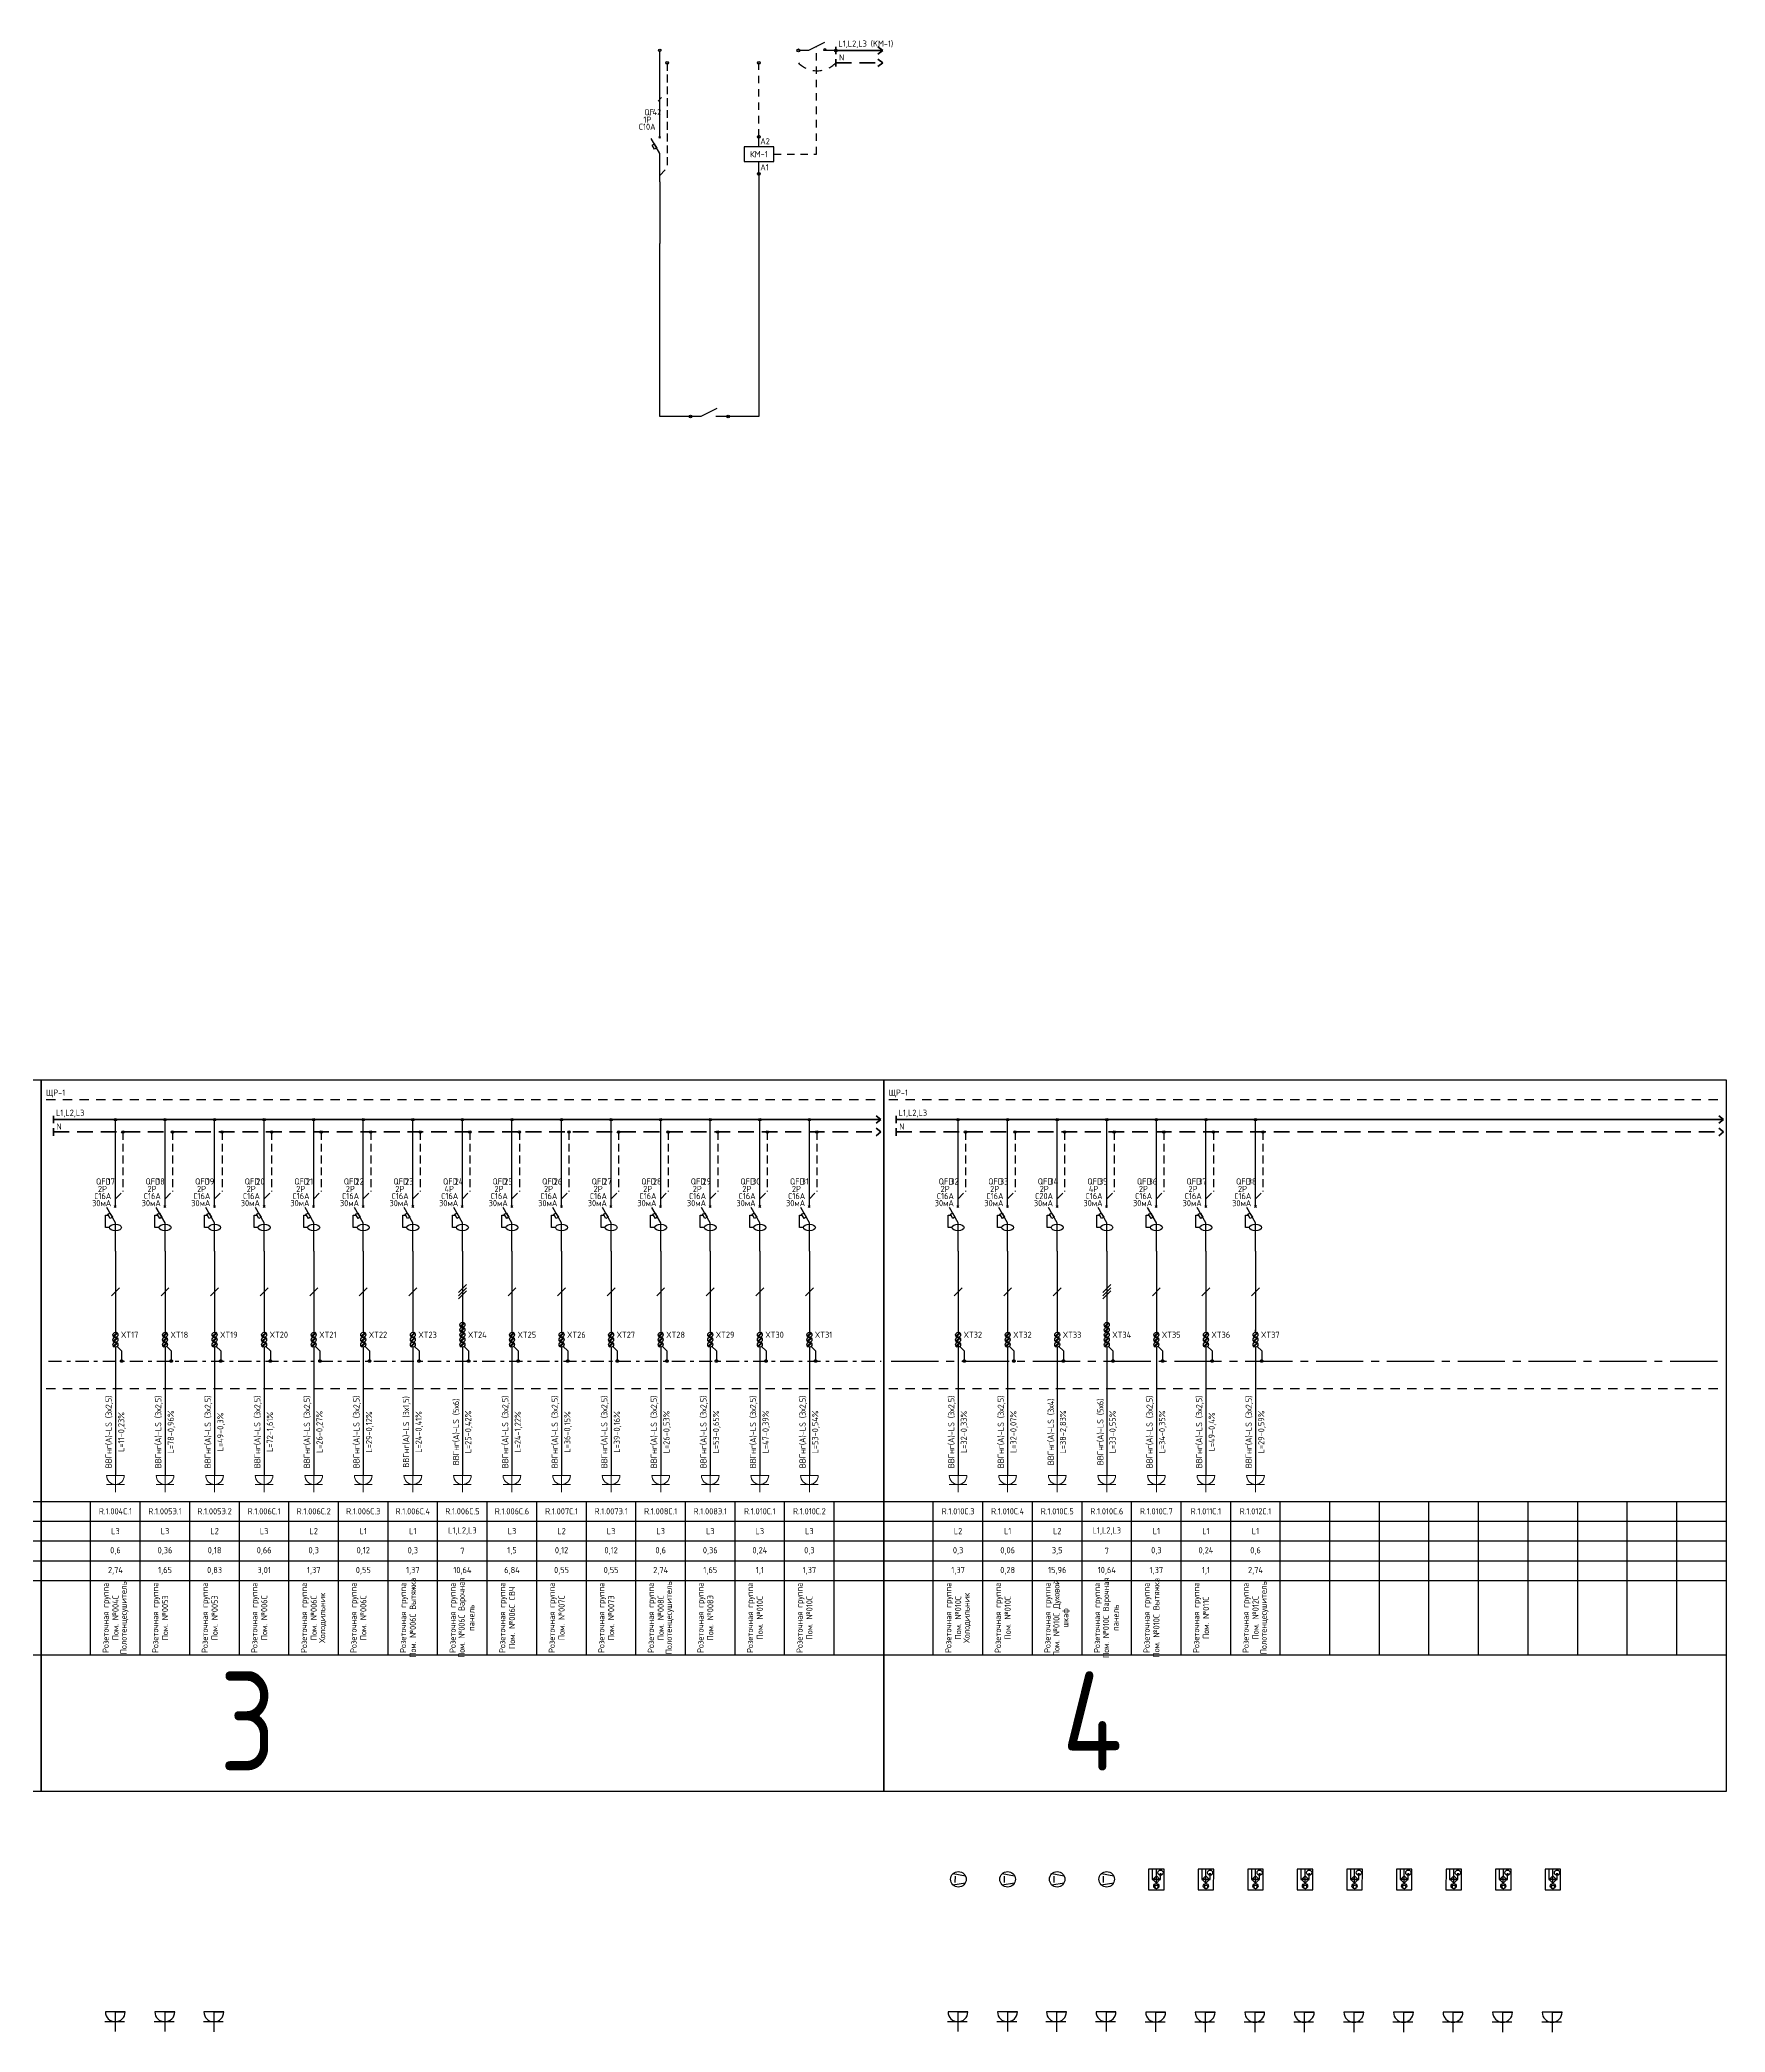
# Model space of a CAD drawing. Header units: millimetres. Extents: x -559267 to 5835, y 0 to 209897.
# Drawn here: x 734 to 1414, y 1194 to 1998 of the extents above; entities that cross this region are included whole.
import ezdxf
from ezdxf.enums import TextEntityAlignment as Align

# ---------------------------------------------------------------- set-up
doc = ezdxf.new("R2010")
doc.units = ezdxf.units.MM
doc.set_wipeout_variables(frame=1)
for name, pattern in [('CENTER2', [28.575, 19.05, -3.175, 3.175, -3.175]), ('HIDDEN2', [4.7625, 3.175, -1.5875]), ('JIS_02_0.7', [1.35, 0.75, -0.6]), ('Штрихштриховая', [10.936111, 5.291667, -2.116667, 1.411111, -2.116667])]:
    doc.linetypes.add(name, pattern=pattern)
for name, color, linetype in [('0_UNC_5 Доп. Оборудования', 1, 'Continuous'), ('0_Таблицы', 7, 'Continuous'), ('SX_BLOCKS', 7, 'Continuous'), ('SX_BOUND', 7, 'JIS_02_0.7'), ('SX_LINES', 7, 'Continuous'), ('SX_PE', 3, 'CENTER2'), ('SX_TABLE', 7, 'Continuous'), ('SX_TEXT', 7, 'Continuous'), ('Нумерация QF', 7, 'Continuous')]:
    doc.layers.add(name, color=color, linetype=linetype)
doc.layers.add('Таблицы', color=7, linetype='Continuous', lineweight=13)
doc.styles.add('SX_GOST', font='GOST2304A_0.ttf')
doc.styles.add('UNC_A', font='GOST2304A_0.ttf')
doc.styles.add('Unecom', font='GOST2304A_0.ttf', dxfattribs={"height": 2.5})

# ---------------------------------------------------------------- blocks, each defined once
blk = doc.blocks.new('*U217')
at = {"color": 0, "lineweight": 30}
for points in [[(2, 0), (-2, 0)], [(0, 0), (0, -4)], [(1.89, -2), (-2.11, -2)]]:
    blk.add_lwpolyline(points, dxfattribs=at)
at = {"color": 0, "lineweight": -2}
blk.add_lwpolyline([(0.11, 0), (2, 0)], dxfattribs=at)
at = {"color": 0, "lineweight": 30}
blk.add_arc((0, 0), 2, 180, 0, dxfattribs=at)
blk = doc.blocks.new('*U218')
at = {"color": 18, "true_color": 0x000000, "style": 'Unecom'}
blk.add_attdef('V.', (-0.77, 5.77), '', height=2.5, dxfattribs=at)
at = {"color": 0}
blk.add_wipeout([(0.02, 2.5), (0.57, 2.44), (1.01, 2.29), (1.41, 2.07), (1.82, 1.72), (2.05, 1.43), (2.19, 1.21), (2.33, 0.92), (2.45, 0.52), (2.5, 0.17), (2.5, -0.15), (2.47, -0.4), (2.4, -0.72), (2.28, -1.03), (2.16, -1.26), (1.96, -1.55), (1.73, -1.81), (1.46, -2.03), (1.21, -2.19), (0.82, -2.36), (0.58, -2.43), (0.28, -2.49), (-0.02, -2.5), (-0.24, -2.49), (-0.51, -2.45), (-0.85, -2.36), (-1.16, -2.22), (-1.37, -2.1), (-1.56, -1.95), (-1.77, -1.77), (-1.92, -1.6), (-2.08, -1.39), (-2.21, -1.17), (-2.31, -0.97), (-2.37, -0.79), (-2.42, -0.62), (-2.48, -0.31), (-2.5, 0.02), (-2.48, 0.31), (-2.41, 0.69), (-2.31, 0.95), (-2.26, 1.08), (-2.15, 1.28), (-2.03, 1.47), (-1.94, 1.58), (-1.84, 1.7), (-1.64, 1.89), (-1.46, 2.03), (-1.28, 2.15), (-1.04, 2.28), (-0.86, 2.35), (-0.66, 2.41), (-0.49, 2.45), (-0.24, 2.49)], dxfattribs=at)
for p, q in [((-1.72, 1.82), (2.25, 1.09)), ((-1.01, -0.99), (-0.99, 1.01)), ((-1.75, -1.79), (2.24, -1.12))]:
    blk.add_line(p, q, dxfattribs=at)
blk.add_circle((0, 0), 2.5, dxfattribs=at)
blk = doc.blocks.new('*U171')
at = {"color": 0}
blk.add_wipeout([(-2.49, 3.34), (2.51, 3.33), (2.49, -3.34), (-2.51, -3.33)], dxfattribs=at)
for p, q in [((1.18, 0), (-1.18, 0)), ((0, 0), (-0.48, 0.13)), ((0, 0), (-0.48, 0.13)), ((0, -1.33), (0.01, 3.33)), ((0, 0), (0.48, 0.13)), ((0, 0), (0.48, 0.13)), ((1.09, 1.76), (1.34, 1.33)), ((1.59, 1.76), (1.09, 1.76)), ((1.34, 3), (1.34, 3.33)), ((1.59, 1.76), (1.34, 1.33)), ((-0.61, -1.59), (-0.38, -2.91)), ((0, 0), (-0.48, -0.13)), ((0, 0), (-0.48, -0.13)), ((-0.34, -1.83), (0.33, -1.83)), ((-0.01, -3), (-0.01, -3.33)), ((0, 0), (0.48, -0.13)), ((0, 0), (0.48, -0.13)), ((0.6, -1.59), (0.36, -2.92))]:
    blk.add_line(p, q, dxfattribs=at)
for points in [[(-2.49, 3.34), (-2.51, -3.33), (2.49, -3.34), (2.51, 3.33)], [(-1.18, 0), (0, -1.18), (1.18, 0), (0, 1.18)]]:
    blk.add_lwpolyline(points, close=True, dxfattribs=at)
for points in [[(-1.32, 3.34), (-1.33, 0), (-1.18, 0)], [(1.18, 0), (1.33, 0), (1.34, 1.33)]]:
    blk.add_lwpolyline(points, dxfattribs=at)
for centre in [(1.34, 2.16), (-0.01, -2.17)]:
    blk.add_circle(centre, 0.833, dxfattribs=at)
at = {"color": 18, "true_color": 0x000000, "style": 'Unecom'}
blk.add_attdef('K.', (-0.73, 5.12), '', height=2.5, dxfattribs=at)
blk = doc.blocks.new('*U262')
at = {"lineweight": 40}
for p, q in [((18.89, 0), (16.89, 1.5)), ((18.89, 0), (16.89, -1.5)), ((18.89, -5), (16.89, -3.5)), ((18.89, -5), (16.89, -6.5))]:
    blk.add_line(p, q, dxfattribs=at)
at = {"linetype": 'ByBlock', "lineweight": 40}
for points in [[(0, 1.5), (0, -1.5)], [(0, 0), (18.89, 0)], [(0, -3.5), (0, -6.5)]]:
    blk.add_lwpolyline(points, dxfattribs=at)
at = {"color": 4, "linetype": 'HIDDEN2', "lineweight": 40, "ltscale": 2}
blk.add_lwpolyline([(0, -5), (18.89, -5)], dxfattribs=at)
at = {"insert": (1.24, -1.57), "char_height": 2.5, "attachment_point": 1, "style": 'UNC_A'}
blk.add_mtext_dynamic_manual_height_columns('N', width=3.8436, gutter_width=12.5, heights=[0], dxfattribs=at)
at = {"style": 'UNC_A'}
blk.add_attdef('ЛИНИЯ', (1, 1.5), '', height=2.5, dxfattribs=at)
blk = doc.blocks.new('*U122')
for p, q in [((0, -36.27), (0, -1.22)), ((0, -42.79), (-3.51, -36.72)), ((-0.35, -36.62), (0.35, -35.91)), ((0.35, -36.62), (-0.35, -35.91)), ((0, -54.31), (0, -42.79))]:
    blk.add_line(p, q)
at = {"color": 4, "linetype": 'HIDDEN2'}
for p in [(3, -6.22), (0, -51.65)]:
    blk.add_line(p, (3, -48.65), dxfattribs=at)
blk.add_lwpolyline([(-2.12, -41.12), (-3.12, -39.39), (-2.25, -38.89), (-1.25, -40.62)], close=True)
for centre in [(0, -1.22), (3, -6.22)]:
    blk.add_circle(centre, 0.5)
at = {"insert": (-6.21, -24.9), "char_height": 2.5, "attachment_point": 1, "style": 'Unecom'}
blk.add_mtext_dynamic_manual_height_columns('\\pxql;QF', width=5.7065, gutter_width=12.5, heights=[4.37], dxfattribs=at)
at = {"style": 'Unecom'}
for tag, p in [('P', (-3.4, -30.43)), ('A', (-1.7, -33.28))]:
    blk.add_attdef(tag, text='', height=2.5, dxfattribs=at).set_placement(p, align=Align.RIGHT)
blk.add_attdef('N', (-3.15, -27.4), '', height=2.5, dxfattribs=at)
blk = doc.blocks.new('км-3')
for p, q in [((10.57, 8.22), (4.14, 5)), ((4.14, 5), (0, 5)), ((15.14, 5), (10.14, 5))]:
    blk.add_line(p, q)
for centre in [(0, 5), (15.14, 5)]:
    blk.add_circle(centre, 0.575)
at = {"color": 4, "linetype": 'JIS_02_0.7', "ltscale": 5}
blk.add_arc((7.57, 7.35), 10.55, 224.1519, 315.8481, dxfattribs=at)
blk.add_arc((10.71, 5), 0.575, 0, 180)
blk = doc.blocks.new('Кмка')
for p, q in [((0, 11), (0, 15.04)), ((0, 0), (0, 5))]:
    blk.add_line(p, q)
blk.add_lwpolyline([(6, 11), (-6, 11), (-6, 5), (6, 5)], close=True)
for centre in [(0, 15.04), (0, 0)]:
    blk.add_circle(centre, 0.575)
at = {"style": 'Unecom'}
for s, p in [('А2', (0.57, 11.97)), ('А1', (0.57, 1.46))]:
    blk.add_text(s, height=2.5, dxfattribs=at).set_placement(p)
at = {"style": 'UNC_A'}
blk.add_attdef('КМ', text='', height=2.5, dxfattribs=at).set_placement((0, 8), align=Align.MIDDLE_CENTER)
blk = doc.blocks.new('*U103')
at = {"lineweight": 25}
blk.add_line((-0.7, -0.71), (0.7, 0.71), dxfattribs=at)
blk = doc.blocks.new('SX_TCOL')
for p, q in [((-10, 62), (10, 62)), ((10, 0), (10, 62)), ((-10, 54), (10, 54)), ((-10, 46), (10, 46)), ((-10, 38), (10, 38)), ((-10, 30), (10, 30)), ((-10, 0), (10, 0))]:
    blk.add_line(p, q)
at = {"style": 'SX_GOST'}
for tag, p in [('CAB1', (-2.6, 90)), ('CAB2', (2.6, 90)), ('NAME1', (-3.6, 15)), ('NAME2', (0, 15)), ('NAME3', (3.6, 15))]:
    blk.add_attdef(tag, text='', height=2.5, rotation=90, dxfattribs=at).set_placement(p, align=Align.MIDDLE)
for tag, p in [('LINE', (0, 58)), ('PH', (0, 50)), ('POW', (0, 42)), ('CUR', (0, 34))]:
    blk.add_attdef(tag, text='', height=2.5, dxfattribs=at).set_placement(p, align=Align.MIDDLE)
blk = doc.blocks.new('*U418')
at = {"lineweight": 40}
for p, q in [((333.89, 0), (331.89, 1.5)), ((333.89, 0), (331.89, -1.5)), ((333.89, -5), (331.89, -3.5)), ((333.89, -5), (331.89, -6.5))]:
    blk.add_line(p, q, dxfattribs=at)
at = {"linetype": 'ByBlock', "lineweight": 40}
for points in [[(0, 1.5), (0, -1.5)], [(0, 0), (333.89, 0)], [(0, -3.5), (0, -6.5)]]:
    blk.add_lwpolyline(points, dxfattribs=at)
at = {"color": 4, "linetype": 'HIDDEN2', "lineweight": 40, "ltscale": 2}
blk.add_lwpolyline([(0, -5), (333.89, -5)], dxfattribs=at)
at = {"insert": (1.24, -1.57), "char_height": 2.5, "attachment_point": 1, "style": 'UNC_A'}
blk.add_mtext_dynamic_manual_height_columns('N', width=3.8436, gutter_width=12.5, heights=[0], dxfattribs=at)
at = {"style": 'UNC_A'}
blk.add_attdef('ЛИНИЯ', (1, 1.5), '', height=2.5, dxfattribs=at)
blk = doc.blocks.new('*U429')
for p, q in [((0, -36.27), (0, -1.19)), ((-4.05, -44.73), (-4.05, -39.76)), ((-4.05, -39.76), (-2.91, -39.76)), ((0, -42.79), (-3.51, -36.72)), ((-0.35, -36.62), (0.35, -35.91)), ((0.35, -36.62), (-0.35, -35.91)), ((-2.42, -44.73), (-4.05, -44.73)), ((0, -54.31), (0, -42.79))]:
    blk.add_line(p, q)
at = {"color": 4, "linetype": 'HIDDEN2'}
for p in [(3, -6.19), (0, -33.16)]:
    blk.add_line(p, (3, -30.16), dxfattribs=at)
blk.add_lwpolyline([(-2.12, -41.12), (-3.12, -39.39), (-2.25, -38.89), (-1.25, -40.62)], close=True)
for centre in [(0, -1.19), (3, -6.19)]:
    blk.add_circle(centre, 0.5)
blk.add_ellipse((0, -44.73), major_axis=(-2.42, 0), ratio=0.530622)
at = {"insert": (-7.85, -24.9), "char_height": 2.5, "attachment_point": 1, "style": 'Unecom'}
blk.add_mtext_dynamic_manual_height_columns('\\pxql;QFD', width=5.7065, gutter_width=12.5, heights=[4.37], dxfattribs=at)
at = {"style": 'Unecom'}
for tag, p in [('P', (-3.4, -30.43)), ('A', (-1.7, -33.28)), ('МА', (-1.71, -36.14))]:
    blk.add_attdef(tag, text='', height=2.5, dxfattribs=at).set_placement(p, align=Align.RIGHT)
blk.add_attdef('N', (-3.15, -27.4), '', height=2.5, dxfattribs=at)
blk = doc.blocks.new('XT')
at = {"color": 32, "true_color": 0xcd6928}
for p, q in [((0.75, 0), (-1, -1.75)), ((1, -0.25), (-0.75, -2))]:
    blk.add_line(p, q, dxfattribs=at)
at = {"color": 5}
for p, q in [((0.75, -2), (-1, -3.75)), ((1, -2.25), (-0.75, -4))]:
    blk.add_line(p, q, dxfattribs=at)
at = {"color": 32, "true_color": 0xcd6928}
blk.add_circle((0, -1), 1, dxfattribs=at)
at = {"color": 5}
blk.add_circle((0, -3), 1, dxfattribs=at)
at = {"style": 'UNC_A'}
blk.add_attdef('1', (1.75, 0.11), '', height=2.5, dxfattribs=at)
blk = doc.blocks.new('SX_XTPE')
at = {"color": 3}
for p, q in [((0.753, 1.003), (-1.003, -0.753)), ((1.003, 0.753), (-0.753, -1.003))]:
    blk.add_line(p, q, dxfattribs=at)
blk.add_circle((0, 0), 1, dxfattribs=at)
blk = doc.blocks.new('Розетка1')
at = {"layer": 'Таблицы', "color": 1}
for p, q in [((-84, 84), (84, 84)), ((-84, 0), (84, 0)), ((0, 0), (0, 158))]:
    blk.add_line(p, q, dxfattribs=at)
blk.add_arc((0, 0), 83.5, 0, 180, dxfattribs=at)
blk.add_arc((0, 0), 83.5, 0, 180, dxfattribs=at)
blk = doc.blocks.new('SX_XT3')
at = {"color": 32, "true_color": 0xcd6928}
for p, q in [((0.7533, 4.0033), (-1.0033, 2.2467)), ((0.7533, 2.0033), (-1.0033, 0.2467)), ((1.0033, 3.7533), (-0.7533, 1.9967)), ((1.0033, 1.7533), (-0.7533, -0.0033))]:
    blk.add_line(p, q, dxfattribs=at)
for centre in [(0, 3), (0, 1)]:
    blk.add_circle(centre, 1, dxfattribs=at)

msp = doc.modelspace()

# ---------------------------------------------------------------- linework, layer by layer
for p, q in [((1001.2, 1845.77), (997.06, 1845.77)), ((1007.63, 1848.99), (1001.2, 1845.77)), ((1012.2, 1845.77), (1007.2, 1845.77))]:
    msp.add_line(p, q)
at = {"color": 3, "linetype": 'Штрихштриховая'}
msp.add_line((738, 1464.59), (1074, 1464.59), dxfattribs=at)
at = {"linetype": 'JIS_02_0.7', "ltscale": 4}
msp.add_lwpolyline([(1030.63, 1951.63), (1047.92, 1951.63), (1047.92, 1995.1)], dxfattribs=at)
at = {"color": 4, "linetype": 'JIS_02_0.7', "ltscale": 4}
msp.add_lwpolyline([(1024.63, 1958.66), (1024.63, 1988.49)], dxfattribs=at)
for points in [[(984.63, 1940.4), (984.63, 1915.51)], [(1024.63, 1943.63), (1024.63, 1915.51)], [(984.63, 1845.77), (984.63, 1915.51)], [(1024.63, 1915.51), (1024.63, 1845.77), (1012.2, 1845.77)], [(997.06, 1845.77), (984.63, 1845.77)]]:
    msp.add_lwpolyline(points)
at = {"color": 6}
for points in [[(735, 1577.99), (395, 1577.99), (395, 1290.99), (735, 1290.99), (735, 1577.99)], [(1075, 1577.99), (735, 1577.99), (735, 1290.99), (1075, 1290.99), (1075, 1577.99)], [(1415, 1577.99), (1075, 1577.99), (1075, 1290.99), (1415, 1290.99), (1415, 1577.99)]]:
    msp.add_lwpolyline(points, dxfattribs=at)
at = {"color": 0, "linetype": 'ByBlock', "lineweight": -3}
msp.add_circle((1024.63, 1988.5), 0.575, dxfattribs=at)
for centre in [(997.06, 1845.77), (1012.2, 1845.77)]:
    msp.add_circle(centre, 0.575)
at = {"layer": 'SX_BOUND', "ltscale": 5}
for p, q in [((737, 1570.16), (1073, 1570.16)), ((1077, 1570.16), (1413, 1570.16)), ((737, 1453.49), (1073, 1453.49)), ((1077, 1453.49), (1413, 1453.49))]:
    msp.add_line(p, q, dxfattribs=at)
at = {"layer": 'SX_LINES'}
for p, q in [((765, 1508.95), (765, 1476.21)), ((785, 1508.95), (785, 1476.21)), ((805, 1508.95), (805, 1476.21)), ((825, 1508.95), (825, 1476.21)), ((845, 1508.95), (845, 1476.21)), ((865, 1508.95), (865, 1476.21)), ((885, 1508.95), (885, 1476.21)), ((905, 1508.95), (905, 1476.21)), ((925, 1508.95), (925, 1476.21)), ((945, 1508.95), (945, 1476.21)), ((965, 1508.95), (965, 1476.21)), ((985, 1508.95), (985, 1476.21)), ((1005, 1508.95), (1005, 1476.21)), ((1025, 1508.95), (1025, 1476.21)), ((1045, 1508.95), (1045, 1476.21)), ((1105, 1508.95), (1105, 1476.21)), ((1125, 1508.95), (1125, 1476.21)), ((1145, 1508.95), (1145, 1476.21)), ((1165, 1508.95), (1165, 1476.21)), ((1185, 1508.95), (1185, 1476.21)), ((1205, 1508.95), (1205, 1476.21)), ((1225, 1508.95), (1225, 1476.21)), ((903.4, 1492.28), (906.6, 1495.48)), ((1163.4, 1492.28), (1166.6, 1495.48)), ((763.4, 1490.98), (766.6, 1494.18)), ((783.4, 1490.98), (786.6, 1494.18)), ((803.4, 1490.98), (806.6, 1494.18)), ((823.4, 1490.98), (826.6, 1494.18)), ((843.4, 1490.98), (846.6, 1494.18)), ((863.4, 1490.98), (866.6, 1494.18)), ((883.4, 1490.98), (886.6, 1494.18)), ((903.4, 1490.98), (906.6, 1494.18)), ((903.4, 1489.68), (906.6, 1492.88)), ((923.4, 1490.98), (926.6, 1494.18)), ((943.4, 1490.98), (946.6, 1494.18)), ((963.4, 1490.98), (966.6, 1494.18)), ((983.4, 1490.98), (986.6, 1494.18)), ((1003.4, 1490.98), (1006.6, 1494.18)), ((1023.4, 1490.98), (1026.6, 1494.18)), ((1043.4, 1490.98), (1046.6, 1494.18)), ((1103.4, 1490.98), (1106.6, 1494.18)), ((1123.4, 1490.98), (1126.6, 1494.18)), ((1143.4, 1490.98), (1146.6, 1494.18)), ((1163.4, 1490.98), (1166.6, 1494.18)), ((1163.4, 1489.68), (1166.6, 1492.88)), ((1183.4, 1490.98), (1186.6, 1494.18)), ((1203.4, 1490.98), (1206.6, 1494.18)), ((1223.4, 1490.98), (1226.6, 1494.18)), ((1105, 1472.21), (1105, 1418.4)), ((1225, 1476.21), (1225, 1477.21)), ((765, 1470.21), (765, 1418.4)), ((785, 1470.21), (785, 1418.4)), ((805, 1470.21), (805, 1418.4)), ((825, 1470.21), (825, 1418.4)), ((845, 1470.21), (845, 1418.4)), ((865, 1470.21), (865, 1418.4)), ((885, 1470.21), (885, 1418.4)), ((905, 1470.21), (905, 1418.4)), ((925, 1470.21), (925, 1418.4)), ((945, 1470.21), (945, 1418.4)), ((965, 1470.21), (965, 1418.4)), ((985, 1470.21), (985, 1418.4)), ((1005, 1470.21), (1005, 1418.4)), ((1025, 1470.21), (1025, 1418.4)), ((1045, 1470.21), (1045, 1418.4)), ((1125, 1470.21), (1125, 1418.4)), ((1145, 1470.21), (1145, 1418.4)), ((1165, 1470.21), (1165, 1418.4)), ((1185, 1470.21), (1185, 1418.4)), ((1205, 1470.21), (1205, 1418.4)), ((1225, 1470.21), (1225, 1418.4))]:
    msp.add_line(p, q, dxfattribs=at)
at = {"layer": 'SX_PE'}
for p, q in [((765.7, 1470.51), (767.5, 1468.71)), ((767.5, 1468.71), (767.5, 1464.59)), ((785.7, 1470.51), (787.5, 1468.71)), ((787.5, 1468.71), (787.5, 1464.59)), ((805.7, 1470.51), (807.5, 1468.71)), ((807.5, 1468.71), (807.5, 1464.59)), ((825.7, 1470.51), (827.5, 1468.71)), ((827.5, 1468.71), (827.5, 1464.59)), ((845.7, 1470.51), (847.5, 1468.71)), ((847.5, 1468.71), (847.5, 1464.59)), ((865.7, 1470.51), (867.5, 1468.71)), ((867.5, 1468.71), (867.5, 1464.59)), ((885.7, 1470.51), (887.5, 1468.71)), ((887.5, 1468.71), (887.5, 1464.59)), ((905.7, 1470.51), (907.5, 1468.71)), ((907.5, 1468.71), (907.5, 1464.59)), ((925.7, 1470.51), (927.5, 1468.71)), ((927.5, 1468.71), (927.5, 1464.59)), ((945.7, 1470.51), (947.5, 1468.71)), ((947.5, 1468.71), (947.5, 1464.59)), ((965.7, 1470.51), (967.5, 1468.71)), ((967.5, 1468.71), (967.5, 1464.59)), ((985.7, 1470.51), (987.5, 1468.71)), ((987.5, 1468.71), (987.5, 1464.59)), ((1005.7, 1470.51), (1007.5, 1468.71)), ((1007.5, 1468.71), (1007.5, 1464.59)), ((1025.7, 1470.51), (1027.5, 1468.71)), ((1027.5, 1468.71), (1027.5, 1464.59)), ((1045.7, 1470.51), (1047.5, 1468.71)), ((1047.5, 1468.71), (1047.5, 1464.59)), ((1078, 1464.59), (1414, 1464.59)), ((1105.7, 1470.51), (1107.5, 1468.71)), ((1107.5, 1468.71), (1107.5, 1464.59)), ((1125.7, 1470.51), (1127.5, 1468.71)), ((1127.5, 1468.71), (1127.5, 1464.59)), ((1145.7, 1470.51), (1147.5, 1468.71)), ((1147.5, 1468.71), (1147.5, 1464.59)), ((1165.7, 1470.51), (1167.5, 1468.71)), ((1167.5, 1468.71), (1167.5, 1464.59)), ((1185.7, 1470.51), (1187.5, 1468.71)), ((1187.5, 1468.71), (1187.5, 1464.59)), ((1205.7, 1470.51), (1207.5, 1468.71)), ((1207.5, 1468.71), (1207.5, 1464.59)), ((1225.7, 1470.51), (1227.5, 1468.71)), ((1227.5, 1468.71), (1227.5, 1464.59))]:
    msp.add_line(p, q, dxfattribs=at)
for centre in [(767.5, 1464.59), (787.5, 1464.59), (807.5, 1464.59), (827.5, 1464.59), (847.5, 1464.59), (867.5, 1464.59), (887.5, 1464.59), (907.5, 1464.59), (927.5, 1464.59), (947.5, 1464.59), (967.5, 1464.59), (987.5, 1464.59), (1007.5, 1464.59), (1027.5, 1464.59), (1047.5, 1464.59), (1107.5, 1464.59), (1127.5, 1464.59), (1147.5, 1464.59), (1167.5, 1464.59), (1187.5, 1464.59), (1207.5, 1464.59), (1227.5, 1464.59)]:
    msp.add_circle(centre, 0.5, dxfattribs=at)

# ---------------------------------------------------------------- block references
at = {"color": 1}
ref = msp.add_blockref('*U122', (984.63, 1994.71), dxfattribs=at)
ref.add_attrib('P', '1P', dxfattribs={"height": 2.5, "style": 'Unecom'}).set_placement((981.24, 1964.28), align=Align.RIGHT)
ref.add_attrib('A', 'С10А', dxfattribs={"height": 2.5, "style": 'Unecom'}).set_placement((982.93, 1961.43), align=Align.RIGHT)
for name, p in [('км-3', (1040.56, 1988.49)), ('*U103', (984.63, 1973.77))]:
    msp.add_blockref(name, p)
for name, p, values in [('*U262', (1055.7, 1993.49), {'ЛИНИЯ': 'L1,L2,L3 (KM-1)'}), ('Кмка', (1024.63, 1943.63), {'КМ': 'КМ-1'})]:
    msp.add_blockref(name, p).add_auto_attribs(values)
at = {"layer": '0_UNC_5 Доп. Оборудования', "color": 4, "xscale": 1.252060273136781, "yscale": 1.252060273136781, "zscale": 1.252060273136781}
for name, p in [('*U218', (1105.13, 1255.48)), ('*U218', (1124.97, 1255.48)), ('*U218', (1144.97, 1255.48)), ('*U218', (1164.97, 1255.48)), ('*U171', (1184.99, 1255.44)), ('*U171', (1204.99, 1255.44)), ('*U171', (1224.99, 1255.44)), ('*U171', (1244.99, 1255.44)), ('*U171', (1264.99, 1255.44)), ('*U171', (1284.99, 1255.44)), ('*U171', (1304.99, 1255.44)), ('*U171', (1324.99, 1255.44)), ('*U171', (1344.99, 1255.44))]:
    msp.add_blockref(name, p, dxfattribs=at)
at = {"layer": '0_Таблицы', "color": 1, "xscale": 2, "yscale": 2, "zscale": 2}
for p in [(764.93, 1201.99), (784.91, 1201.99), (804.69, 1201.94), (1104.93, 1201.99), (1124.91, 1201.99), (1144.69, 1201.94), (1164.69, 1201.99), (1184.71, 1201.86), (1204.69, 1201.79), (1224.69, 1201.79), (1244.69, 1201.79), (1264.69, 1201.79), (1284.69, 1201.79), (1304.69, 1201.79), (1324.69, 1201.79), (1344.69, 1201.79)]:
    msp.add_blockref('*U217', p, dxfattribs=at)
at = {"layer": 'SX_BLOCKS'}
for p, values in [((765, 1563.23), {'N': '17', 'P': '2P', 'A': 'С16А', 'МА': '30мА'}), ((785, 1563.23), {'N': '18', 'P': '2P', 'A': 'С16А', 'МА': '30мА'}), ((805, 1563.23), {'N': '19', 'P': '2P', 'A': 'С16А', 'МА': '30мА'}), ((825, 1563.23), {'N': '20', 'P': '2P', 'A': 'С16А', 'МА': '30мА'}), ((845, 1563.23), {'N': '21', 'P': '2P', 'A': 'С16А', 'МА': '30мА'}), ((865, 1563.23), {'N': '22', 'P': '2P', 'A': 'С16А', 'МА': '30мА'}), ((885, 1563.23), {'N': '23', 'P': '2P', 'A': 'С16А', 'МА': '30мА'}), ((905, 1563.23), {'N': '24', 'P': '4P', 'A': 'С16А', 'МА': '30мА'}), ((925, 1563.23), {'N': '25', 'P': '2P', 'A': 'С16А', 'МА': '30мА'}), ((945, 1563.23), {'N': '26', 'P': '2P', 'A': 'С16А', 'МА': '30мА'}), ((965, 1563.23), {'N': '27', 'P': '2P', 'A': 'С16А', 'МА': '30мА'}), ((985, 1563.23), {'N': '28', 'P': '2P', 'A': 'С16А', 'МА': '30мА'}), ((1005, 1563.23), {'N': '29', 'P': '2P', 'A': 'С16А', 'МА': '30мА'}), ((1025, 1563.23), {'N': '30', 'P': '2P', 'A': 'С16А', 'МА': '30мА'}), ((1045, 1563.23), {'N': '31', 'P': '2P', 'A': 'С16А', 'МА': '30мА'}), ((1105, 1563.23), {'N': '32', 'P': '2P', 'A': 'С16А', 'МА': '30мА'}), ((1125, 1563.23), {'N': '33', 'P': '2P', 'A': 'С16А', 'МА': '30мА'}), ((1145, 1563.23), {'N': '34', 'P': '2P', 'A': 'С20А', 'МА': '30мА'}), ((1165, 1563.23), {'N': '35', 'P': '4P', 'A': 'С16А', 'МА': '30мА'}), ((1185, 1563.23), {'N': '36', 'P': '2P', 'A': 'С16А', 'МА': '30мА'}), ((1205, 1563.23), {'N': '37', 'P': '2P', 'A': 'С16А', 'МА': '30мА'}), ((1225, 1563.23), {'N': '38', 'P': '2P', 'A': 'С16А', 'МА': '30мА'})]:
    msp.add_blockref('*U429', p, dxfattribs=at).add_auto_attribs(values)
for name, p in [('SX_XT3', (905, 1476.21)), ('SX_XT3', (1165, 1476.21)), ('SX_XTPE', (765, 1471.21)), ('SX_XTPE', (785, 1471.21)), ('SX_XTPE', (805, 1471.21)), ('SX_XTPE', (825, 1471.21)), ('SX_XTPE', (845, 1471.21)), ('SX_XTPE', (865, 1471.21)), ('SX_XTPE', (885, 1471.21)), ('SX_XTPE', (905, 1471.21)), ('SX_XTPE', (925, 1471.21)), ('SX_XTPE', (945, 1471.21)), ('SX_XTPE', (965, 1471.21)), ('SX_XTPE', (985, 1471.21)), ('SX_XTPE', (1005, 1471.21)), ('SX_XTPE', (1025, 1471.21)), ('SX_XTPE', (1045, 1471.21)), ('SX_XTPE', (1105, 1471.21)), ('SX_XTPE', (1125, 1471.21)), ('SX_XTPE', (1145, 1471.21)), ('SX_XTPE', (1165, 1471.21)), ('SX_XTPE', (1185, 1471.21)), ('SX_XTPE', (1205, 1471.21)), ('SX_XTPE', (1225, 1471.21))]:
    msp.add_blockref(name, p, dxfattribs=at)
ref = msp.add_blockref('XT', (765, 1476.21), dxfattribs=at)
ref.add_attrib('1', 'XT17', (767.2, 1473.96), dxfattribs={"layer": '0', "height": 2.5, "style": 'UNC_A'})
ref = msp.add_blockref('XT', (785, 1476.21), dxfattribs=at)
ref.add_attrib('1', 'XT18', (787.2, 1473.96), dxfattribs={"layer": '0', "height": 2.5, "style": 'UNC_A'})
ref = msp.add_blockref('XT', (805, 1476.21), dxfattribs=at)
ref.add_attrib('1', 'XT19', (807.2, 1473.96), dxfattribs={"layer": '0', "height": 2.5, "style": 'UNC_A'})
ref = msp.add_blockref('XT', (825, 1476.21), dxfattribs=at)
ref.add_attrib('1', 'XT20', (827.2, 1473.96), dxfattribs={"layer": '0', "height": 2.5, "style": 'UNC_A'})
ref = msp.add_blockref('XT', (845, 1476.21), dxfattribs=at)
ref.add_attrib('1', 'XT21', (847.2, 1473.96), dxfattribs={"layer": '0', "height": 2.5, "style": 'UNC_A'})
ref = msp.add_blockref('XT', (865, 1476.21), dxfattribs=at)
ref.add_attrib('1', 'XT22', (867.2, 1473.96), dxfattribs={"layer": '0', "height": 2.5, "style": 'UNC_A'})
ref = msp.add_blockref('XT', (885, 1476.21), dxfattribs=at)
ref.add_attrib('1', 'XT23', (887.2, 1473.96), dxfattribs={"layer": '0', "height": 2.5, "style": 'UNC_A'})
ref = msp.add_blockref('XT', (905, 1476.21), dxfattribs=at)
ref.add_attrib('1', 'XT24', (907.2, 1473.96), dxfattribs={"layer": '0', "height": 2.5, "style": 'UNC_A'})
ref = msp.add_blockref('XT', (925, 1476.21), dxfattribs=at)
ref.add_attrib('1', 'XT25', (927.2, 1473.96), dxfattribs={"layer": '0', "height": 2.5, "style": 'UNC_A'})
ref = msp.add_blockref('XT', (945, 1476.21), dxfattribs=at)
ref.add_attrib('1', 'XT26', (947.2, 1473.96), dxfattribs={"layer": '0', "height": 2.5, "style": 'UNC_A'})
ref = msp.add_blockref('XT', (965, 1476.21), dxfattribs=at)
ref.add_attrib('1', 'XT27', (967.2, 1473.96), dxfattribs={"layer": '0', "height": 2.5, "style": 'UNC_A'})
ref = msp.add_blockref('XT', (985, 1476.21), dxfattribs=at)
ref.add_attrib('1', 'XT28', (987.2, 1473.96), dxfattribs={"layer": '0', "height": 2.5, "style": 'UNC_A'})
ref = msp.add_blockref('XT', (1005, 1476.21), dxfattribs=at)
ref.add_attrib('1', 'XT29', (1007.2, 1473.96), dxfattribs={"layer": '0', "height": 2.5, "style": 'UNC_A'})
ref = msp.add_blockref('XT', (1025, 1476.21), dxfattribs=at)
ref.add_attrib('1', 'XT30', (1027.2, 1473.96), dxfattribs={"layer": '0', "height": 2.5, "style": 'UNC_A'})
ref = msp.add_blockref('XT', (1045, 1476.21), dxfattribs=at)
ref.add_attrib('1', 'XT31', (1047.2, 1473.96), dxfattribs={"layer": '0', "height": 2.5, "style": 'UNC_A'})
ref = msp.add_blockref('XT', (1105, 1476.21), dxfattribs=at)
ref.add_attrib('1', 'XT32', (1107.2, 1473.96), dxfattribs={"layer": '0', "height": 2.5, "style": 'UNC_A'})
ref = msp.add_blockref('XT', (1125, 1476.21), dxfattribs=at)
ref.add_attrib('1', 'XT32', (1127.2, 1473.96), dxfattribs={"layer": '0', "height": 2.5, "style": 'UNC_A'})
ref = msp.add_blockref('XT', (1145, 1476.21), dxfattribs=at)
ref.add_attrib('1', 'XT33', (1147.2, 1473.96), dxfattribs={"layer": '0', "height": 2.5, "style": 'UNC_A'})
ref = msp.add_blockref('XT', (1165, 1476.21), dxfattribs=at)
ref.add_attrib('1', 'XT34', (1167.2, 1473.96), dxfattribs={"layer": '0', "height": 2.5, "style": 'UNC_A'})
ref = msp.add_blockref('XT', (1185, 1476.21), dxfattribs=at)
ref.add_attrib('1', 'XT35', (1187.2, 1473.96), dxfattribs={"layer": '0', "height": 2.5, "style": 'UNC_A'})
ref = msp.add_blockref('XT', (1205, 1476.21), dxfattribs=at)
ref.add_attrib('1', 'XT36', (1207.2, 1473.96), dxfattribs={"layer": '0', "height": 2.5, "style": 'UNC_A'})
ref = msp.add_blockref('XT', (1225, 1476.21), dxfattribs=at)
ref.add_attrib('1', 'XT37', (1227.2, 1473.96), dxfattribs={"layer": '0', "height": 2.5, "style": 'UNC_A'})
at = {"layer": 'SX_BLOCKS', "xscale": 0.042788, "yscale": 0.042788, "zscale": 0.042788, "rotation": 180}
for p in [(765, 1418.4), (785, 1418.4), (805, 1418.4), (825, 1418.4), (845, 1418.4), (865, 1418.4), (885, 1418.4), (905, 1418.4), (925, 1418.4), (945, 1418.4), (965, 1418.4), (985, 1418.4), (1005, 1418.4), (1025, 1418.4), (1045, 1418.4), (1105, 1418.4), (1125, 1418.4), (1145, 1418.4), (1165, 1418.4), (1185, 1418.4), (1205, 1418.4), (1225, 1418.4)]:
    msp.add_blockref('Розетка1', p, dxfattribs=at)
at = {"layer": 'SX_LINES'}
for p in [(740, 1562.04), (1080, 1562.04)]:
    msp.add_blockref('*U418', p, dxfattribs=at).add_auto_attribs({'ЛИНИЯ': 'L1,L2,L3'})
at = {"layer": 'SX_TABLE'}
for p, values in [((765, 1345.99), {'NAME1': 'Розеточная группа', 'NAME2': 'Пом. №004С', 'NAME3': 'Полотенцесушитель', 'CUR': '2,74', 'POW': '0,6', 'PH': 'L3', 'LINE': 'R.1.004С.1', 'CAB1': 'ВВГнг(А)-LS (3х2,5)', 'CAB2': 'L=11-0,23%'}), ((785, 1345.99), {'NAME1': 'Розеточная группа', 'NAME2': 'Пом. №005Э', 'CUR': '1,65', 'POW': '0,36', 'PH': 'L3', 'LINE': 'R.1.005Э.1', 'CAB1': 'ВВГнг(А)-LS (3х2,5)', 'CAB2': 'L=78-0,96%'}), ((805, 1345.99), {'NAME1': 'Розеточная группа', 'NAME2': 'Пом. №005Э', 'CUR': '0,83', 'POW': '0,18', 'PH': 'L2', 'LINE': 'R.1.005Э.2', 'CAB1': 'ВВГнг(А)-LS (3х2,5)', 'CAB2': 'L=49-0,3%'}), ((825, 1345.99), {'NAME1': 'Розеточная группа', 'NAME2': 'Пом. №006С', 'CUR': '3,01', 'POW': '0,66', 'PH': 'L3', 'LINE': 'R.1.006С.1', 'CAB1': 'ВВГнг(А)-LS (3х2,5)', 'CAB2': 'L=72-1,61%'}), ((845, 1345.99), {'NAME1': 'Розеточная группа', 'NAME2': 'Пом. №006С', 'NAME3': 'Холодильник', 'CUR': '1,37', 'POW': '0,3', 'PH': 'L2', 'LINE': 'R.1.006С.2', 'CAB1': 'ВВГнг(А)-LS (3х2,5)', 'CAB2': 'L=26-0,27%'}), ((865, 1345.99), {'NAME1': 'Розеточная группа', 'NAME2': 'Пом. №006С', 'CUR': '0,55', 'POW': '0,12', 'PH': 'L1', 'LINE': 'R.1.006С.3', 'CAB1': 'ВВГнг(А)-LS (3х2,5)', 'CAB2': 'L=29-0,12%'}), ((925, 1345.99), {'NAME1': 'Розеточная группа', 'NAME2': 'Пом. №006С СВЧ', 'CUR': '6,84', 'POW': '1,5', 'PH': 'L3', 'LINE': 'R.1.006С.6', 'CAB1': 'ВВГнг(А)-LS (3х2,5)', 'CAB2': 'L=24-1,22%'}), ((945, 1345.99), {'NAME1': 'Розеточная группа', 'NAME2': 'Пом. №007С', 'CUR': '0,55', 'POW': '0,12', 'PH': 'L2', 'LINE': 'R.1.007С.1', 'CAB1': 'ВВГнг(А)-LS (3х2,5)', 'CAB2': 'L=36-0,15%'}), ((965, 1345.99), {'NAME1': 'Розеточная группа', 'NAME2': 'Пом. №007Э', 'CUR': '0,55', 'POW': '0,12', 'PH': 'L3', 'LINE': 'R.1.007Э.1', 'CAB1': 'ВВГнг(А)-LS (3х2,5)', 'CAB2': 'L=39-0,16%'}), ((985, 1345.99), {'NAME1': 'Розеточная группа', 'NAME2': 'Пом. №008С', 'NAME3': 'Полотенцесушитель', 'CUR': '2,74', 'POW': '0,6', 'PH': 'L3', 'LINE': 'R.1.008С.1', 'CAB1': 'ВВГнг(А)-LS (3х2,5)', 'CAB2': 'L=26-0,53%'}), ((1005, 1345.99), {'NAME1': 'Розеточная группа', 'NAME2': 'Пом. №008Э', 'CUR': '1,65', 'POW': '0,36', 'PH': 'L3', 'LINE': 'R.1.008Э.1', 'CAB1': 'ВВГнг(А)-LS (3х2,5)', 'CAB2': 'L=53-0,65%'}), ((1025, 1345.99), {'NAME1': 'Розеточная группа', 'NAME2': 'Пом. №010С', 'CUR': '1,1', 'POW': '0,24', 'PH': 'L3', 'LINE': 'R.1.010С.1', 'CAB1': 'ВВГнг(А)-LS (3х2,5)', 'CAB2': 'L=47-0,39%'}), ((1045, 1345.99), {'NAME1': 'Розеточная группа', 'NAME2': 'Пом. №010С', 'CUR': '1,37', 'POW': '0,3', 'PH': 'L3', 'LINE': 'R.1.010С.2', 'CAB1': 'ВВГнг(А)-LS (3х2,5)', 'CAB2': 'L=53-0,54%'}), ((1105, 1345.99), {'NAME1': 'Розеточная группа', 'NAME2': 'Пом. №010С', 'NAME3': 'Холодильник', 'CUR': '1,37', 'POW': '0,3', 'PH': 'L2', 'LINE': 'R.1.010С.3', 'CAB1': 'ВВГнг(А)-LS (3х2,5)', 'CAB2': 'L=32-0,33%'}), ((1125, 1345.99), {'NAME1': 'Розеточная группа', 'NAME2': 'Пом. №010С', 'CUR': '0,28', 'POW': '0,06', 'PH': 'L1', 'LINE': 'R.1.010С.4', 'CAB1': 'ВВГнг(А)-LS (3х2,5)', 'CAB2': 'L=32-0,07%'}), ((1185, 1345.99), {'NAME1': 'Розеточная группа', 'NAME2': 'Пом. №010С Вытяжка', 'CUR': '1,37', 'POW': '0,3', 'PH': 'L1', 'LINE': 'R.1.010С.7', 'CAB1': 'ВВГнг(А)-LS (3х2,5)', 'CAB2': 'L=34-0,35%'}), ((1205, 1345.99), {'NAME1': 'Розеточная группа', 'NAME2': 'Пом. №011С', 'CUR': '1,1', 'POW': '0,24', 'PH': 'L1', 'LINE': 'R.1.011С.1', 'CAB1': 'ВВГнг(А)-LS (3х2,5)', 'CAB2': 'L=49-0,4%'}), ((1225, 1345.99), {'NAME1': 'Розеточная группа', 'NAME2': 'Пом. №012С', 'NAME3': 'Полотенцесушитель', 'CUR': '2,74', 'POW': '0,6', 'PH': 'L1', 'LINE': 'R.1.012С.1', 'CAB1': 'ВВГнг(А)-LS (3х2,5)', 'CAB2': 'L=29-0,59%'}), ((1145, 1345.99), {'NAME1': 'Розеточная группа', 'NAME2': 'Пом. №010С Духовой', 'NAME3': 'шкаф', 'CUR': '15,96', 'POW': '3,5', 'PH': 'L2', 'LINE': 'R.1.010С.5', 'CAB1': 'ВВГнг(А)-LS (3х4)', 'CAB2': 'L=38-2,83%'})]:
    msp.add_blockref('SX_TCOL', p, dxfattribs=at).add_auto_attribs(values)
ref = msp.add_blockref('SX_TCOL', (885, 1345.99), dxfattribs=at)
ref.add_attrib('NAME1', 'Розеточная группа', dxfattribs={"layer": '0', "height": 2.5, "rotation": 90, "style": 'SX_GOST'}).set_placement((881.4, 1360.99), align=Align.MIDDLE)
ref.add_attrib('NAME2', 'Пом. №006С Вытяжка', dxfattribs={"layer": '0', "height": 2.5, "rotation": 90, "style": 'SX_GOST', "width": 0.984249}).set_placement((885, 1360.99), align=Align.MIDDLE)
ref.add_attrib('CUR', '1,37', dxfattribs={"layer": '0', "height": 2.5, "style": 'SX_GOST'}).set_placement((885, 1379.99), align=Align.MIDDLE)
ref.add_attrib('POW', '0,3', dxfattribs={"layer": '0', "height": 2.5, "style": 'SX_GOST'}).set_placement((885, 1387.99), align=Align.MIDDLE)
ref.add_attrib('PH', 'L1', dxfattribs={"layer": '0', "height": 2.5, "style": 'SX_GOST'}).set_placement((885, 1395.99), align=Align.MIDDLE)
ref.add_attrib('LINE', 'R.1.006С.4', dxfattribs={"layer": '0', "height": 2.5, "style": 'SX_GOST'}).set_placement((885, 1403.99), align=Align.MIDDLE)
ref.add_attrib('CAB1', 'ВВГнг(А)-LS (3х1,5)', dxfattribs={"layer": '0', "height": 2.5, "rotation": 90, "style": 'SX_GOST'}).set_placement((882.4, 1435.99), align=Align.MIDDLE)
ref.add_attrib('CAB2', 'L=24-0,41%', dxfattribs={"layer": '0', "height": 2.5, "rotation": 90, "style": 'SX_GOST'}).set_placement((887.6, 1435.99), align=Align.MIDDLE)
ref = msp.add_blockref('SX_TCOL', (905, 1345.99), dxfattribs=at)
ref.add_attrib('NAME1', 'Розеточная группа', dxfattribs={"layer": '0', "height": 2.5, "rotation": 90, "style": 'SX_GOST'}).set_placement((901.4, 1360.99), align=Align.MIDDLE)
ref.add_attrib('NAME2', 'Пом. №006С Варочная', dxfattribs={"layer": '0', "height": 2.5, "rotation": 90, "style": 'SX_GOST', "width": 0.962553}).set_placement((905, 1360.99), align=Align.MIDDLE)
ref.add_attrib('NAME3', 'панель', dxfattribs={"layer": '0', "height": 2.5, "rotation": 90, "style": 'SX_GOST'}).set_placement((908.6, 1360.99), align=Align.MIDDLE)
ref.add_attrib('CUR', '10,64', dxfattribs={"layer": '0', "height": 2.5, "style": 'SX_GOST'}).set_placement((905, 1379.99), align=Align.MIDDLE)
ref.add_attrib('POW', '7', dxfattribs={"layer": '0', "height": 2.5, "style": 'SX_GOST'}).set_placement((905, 1387.99), align=Align.MIDDLE)
ref.add_attrib('PH', 'L1,L2,L3', dxfattribs={"layer": '0', "height": 2.5, "style": 'SX_GOST'}).set_placement((905, 1395.99), align=Align.MIDDLE)
ref.add_attrib('LINE', 'R.1.006С.5', dxfattribs={"layer": '0', "height": 2.5, "style": 'SX_GOST'}).set_placement((905, 1403.99), align=Align.MIDDLE)
ref.add_attrib('CAB1', 'ВВГнг(А)-LS (5х6)', dxfattribs={"layer": '0', "height": 2.5, "rotation": 90, "style": 'SX_GOST'}).set_placement((902.4, 1435.99), align=Align.MIDDLE)
ref.add_attrib('CAB2', 'L=25-0,42%', dxfattribs={"layer": '0', "height": 2.5, "rotation": 90, "style": 'SX_GOST'}).set_placement((907.6, 1435.99), align=Align.MIDDLE)
ref = msp.add_blockref('SX_TCOL', (1165, 1345.99), dxfattribs=at)
ref.add_attrib('NAME1', 'Розеточная группа', dxfattribs={"layer": '0', "height": 2.5, "rotation": 90, "style": 'SX_GOST'}).set_placement((1161.4, 1360.99), align=Align.MIDDLE)
ref.add_attrib('NAME2', 'Пом. №010С Варочная', dxfattribs={"layer": '0', "height": 2.5, "rotation": 90, "style": 'SX_GOST', "width": 0.981308}).set_placement((1165, 1360.99), align=Align.MIDDLE)
ref.add_attrib('NAME3', 'панель', dxfattribs={"layer": '0', "height": 2.5, "rotation": 90, "style": 'SX_GOST'}).set_placement((1168.6, 1360.99), align=Align.MIDDLE)
ref.add_attrib('CUR', '10,64', dxfattribs={"layer": '0', "height": 2.5, "style": 'SX_GOST'}).set_placement((1165, 1379.99), align=Align.MIDDLE)
ref.add_attrib('POW', '7', dxfattribs={"layer": '0', "height": 2.5, "style": 'SX_GOST'}).set_placement((1165, 1387.99), align=Align.MIDDLE)
ref.add_attrib('PH', 'L1,L2,L3', dxfattribs={"layer": '0', "height": 2.5, "style": 'SX_GOST'}).set_placement((1165, 1395.99), align=Align.MIDDLE)
ref.add_attrib('LINE', 'R.1.010С.6', dxfattribs={"layer": '0', "height": 2.5, "style": 'SX_GOST'}).set_placement((1165, 1403.99), align=Align.MIDDLE)
ref.add_attrib('CAB1', 'ВВГнг(А)-LS (5х6)', dxfattribs={"layer": '0', "height": 2.5, "rotation": 90, "style": 'SX_GOST'}).set_placement((1162.4, 1435.99), align=Align.MIDDLE)
ref.add_attrib('CAB2', 'L=33-0,55%', dxfattribs={"layer": '0', "height": 2.5, "rotation": 90, "style": 'SX_GOST'}).set_placement((1167.6, 1435.99), align=Align.MIDDLE)
for p in [(725, 1345.99), (745, 1345.99), (1065, 1345.99), (1085, 1345.99), (1245, 1345.99), (1265, 1345.99), (1285, 1345.99), (1305, 1345.99), (1325, 1345.99), (1345, 1345.99), (1365, 1345.99), (1385, 1345.99), (1405, 1345.99)]:
    msp.add_blockref('SX_TCOL', p, dxfattribs=at)

# ---------------------------------------------------------------- texts
at = {"layer": 'Defpoints', "color": 6, "char_height": 40, "attachment_point": 1, "style": 'Unecom'}
for s, insert in [('3', (807.02, 1339.31)), ('4', (1147.02, 1339.31))]:
    msp.add_mtext_dynamic_manual_height_columns(s, width=99.9205, gutter_width=12.5, heights=[0], dxfattribs=dict(at, insert=insert))
at = {"layer": 'SX_TEXT', "style": 'SX_GOST'}
for p in [(737, 1571.66), (1077, 1571.66)]:
    msp.add_text('ЩР-1', height=2.5, dxfattribs=at).set_placement(p)
at = {"layer": 'Нумерация QF', "insert": (981.72, 1968.63), "char_height": 2.5, "attachment_point": 4, "style": 'Unecom'}
msp.add_mtext_dynamic_manual_height_columns('42', width=7.51, gutter_width=12.5, heights=[0], dxfattribs=at)

doc.saveas('drawing.dxf')
